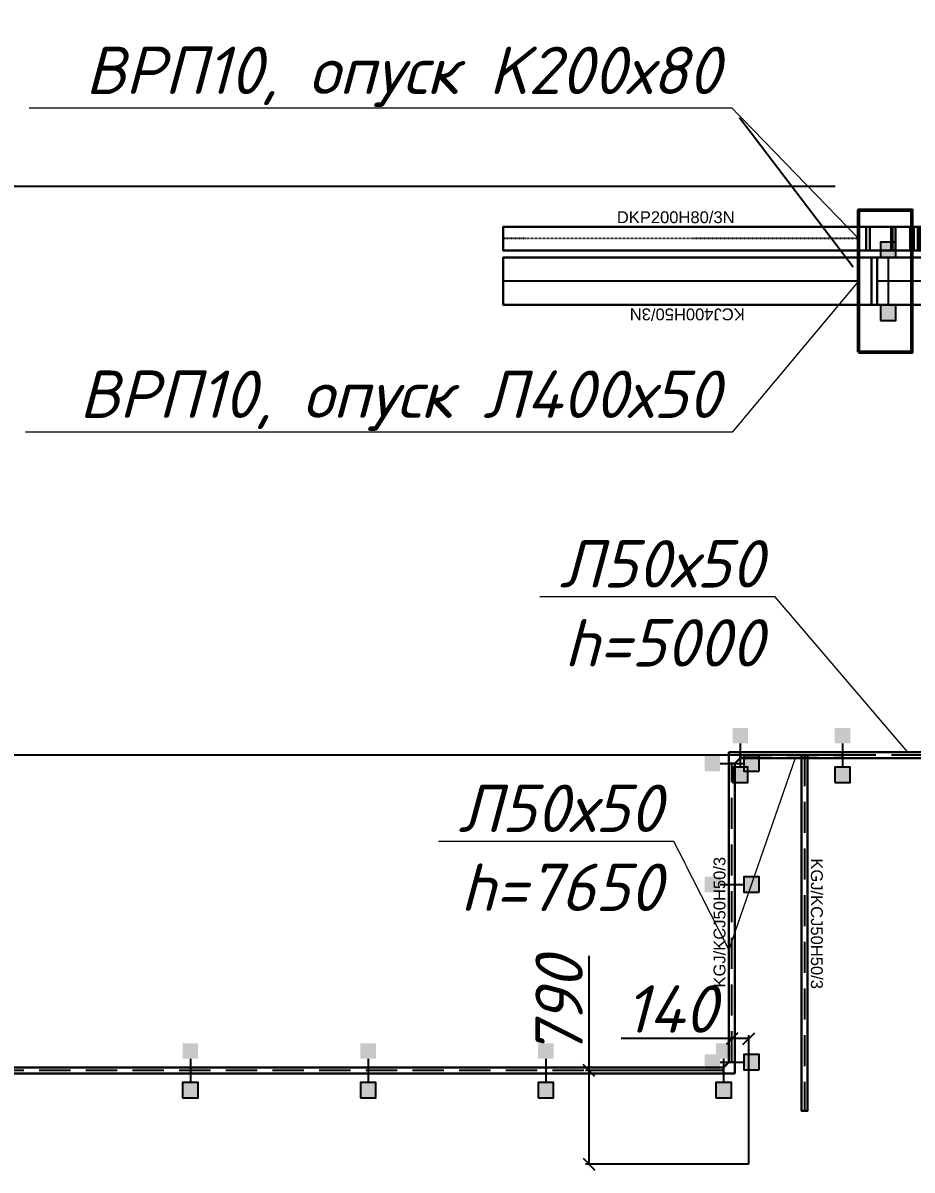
# Model space of a CAD drawing. Extents: x 221643 to 289394, y 86804 to 109436.
# Drawn here: x 250432 to 251182, y 100233 to 101201 of the extents above; entities that cross this region are included whole.
import ezdxf
from ezdxf import colors
from ezdxf.entities.mleader import LeaderData, LeaderLine
from ezdxf.math import Vec2, Vec3

# ---------------------------------------------------------------- set-up
doc = ezdxf.new("R2010")
doc.units = 0
doc.linetypes.add('DASHED2', pattern=[0.375, 0.25, -0.125])
doc.linetypes.add('DOT2', pattern=[0.125, 0, -0.125])
doc.layers.get('Defpoints').update_dxf_attribs({"color": 140})
doc.layers.add('BAKS_opis', color=7, linetype='Continuous')
doc.layers.add("E_Прив'язки", color=24, linetype='Continuous')
for name, color, linetype, lineweight in [('E_Ка6ельрости', 102, 'Continuous', 30), ('E_Лотки', 5, 'Continuous', 30), ('E_Позначення', 7, 'Continuous', 15), ('E_Щити', 1, 'Continuous', 50)]:
    doc.layers.add(name, color=color, linetype=linetype, lineweight=lineweight)
doc.layers.add('E_Лотки_опори_опуски', color=2, linetype='Continuous', plot=False)
doc.styles.add('GOST 2.304', font='isocpeui.ttf')
doc.styles.add('ROMANS', font='ROMANS')
doc.styles.get("Standard").update_dxf_attribs({"font": 'arial.ttf'})
doc.styles.add('ГОСТ 2.304', font='isocpeui.ttf')
doc.dimstyles.new('1to10', dxfattribs={"dimtxt": 40, "dimasz": 10, "dimexe": 3, "dimexo": 0, "dimgap": 5, "dimtad": 1, "dimdec": 0, "dimlfac": 10, "dimrnd": 5, "dimtxsty": 'GOST 2.304', "dimblk": 'OBLIQUE', "dimcen": 2.5, "dimadec": 0, "dimazin": 0, "dimtfac": 1, "dimtdec": 0, "dimtmove": 0, "dimatfit": 3, "dimfxl": 1, "dimarcsym": 0})
doc.dimstyles.new('ISO-25', dxfattribs={"dimtxt": 2.5, "dimasz": 2.5, "dimexe": 1.25, "dimexo": 0.625, "dimtad": 1, "dimtxsty": 'Standard', "dimcen": 2.5, "dimadec": 0, "dimazin": 0, "dimtfac": 1, "dimtmove": 0, "dimatfit": 3, "dimfxl": 1, "dimarcsym": 0})

# ---------------------------------------------------------------- blocks, each defined once
blk = doc.blocks.new('*U5')
at = {"color": 0}
blk.add_lwpolyline([(-600, 450), (600, 450), (600, 0), (-600, 0)], close=True, dxfattribs=at)
blk = doc.blocks.new('_None')
blk = doc.blocks.new('A$C40100DD9')
at = {"linetype": 'Continuous'}
for p, q in [((0, 158), (400, 158)), ((0, 108), (0, 158)), ((400, 108), (0, 108)), ((0, 108), (0, 0)), ((400, 158), (400, 108)), ((400, 0), (400, 108)), ((0, 0), (400, 0))]:
    blk.add_line(p, q, dxfattribs=at)
blk = doc.blocks.new('LU___400H50')
at = {"xscale": 0.1, "yscale": 0.1, "zscale": 0.1}
blk.add_blockref('A$C40100DD9', (-20, 0), dxfattribs=at)
at = {"style": 'ROMANS', "flags": 9}
for tag, p in [('SYMBOL', (4.95, 15.01)), ('TYP', (4.95, 14.03)), ('ATT_1', (4.95, 13.37)), ('ATT_2', (4.95, 13.02)), ('ATT_3', (4.95, 12.67)), ('ATT_4', (4.95, 12.31)), ('ATT_5', (4.95, 11.94)), ('AN', (4.95, 10.64)), ('ID', (4.95, 14.67)), ('NAME', (4.95, 14.36)), ('LENGTH', (4.95, 13.71)), ('LUSTRO', (4.95, 11.58)), ('P1', (4.95, 11.23)), ('P2', (4.95, 10.94))]:
    blk.add_attdef(tag, p, '', height=0.3, dxfattribs=at)
blk = doc.blocks.new('BAKS_685')
at = {"layer": 'BAKS_opis', "linetype": 'DASHED2', "ltscale": 105}
blk.add_line((0, 0), (0, -300), dxfattribs=at)
at = {"layer": 'E_Лотки_опори_опуски'}
for points in [[(-2.5, 0), (-2.5, -300), (2.5, -300), (2.5, 0)], [(-2.5, 0), (-2.5, -300), (-2.5, -300), (-2.5, 0)], [(2.5, 0), (2.5, -300), (-2.5, -300), (-2.5, 0)], [(2.5, 0), (2.5, -300), (2.5, -300), (2.5, 0)]]:
    blk.add_3dface(points, dxfattribs=at)
at = {"flags": 1}
for tag, p in [('LENGTH', (0, 0)), ('ID', (2.5, 0)), ('ATT_2', (0, -300)), ('ATT_3', (0, -300)), ('ATT_1', (0, -300)), ('ATT_4', (0, -300)), ('ATT_5', (0, -300)), ('AN', (0, -300)), ('TYP', (0, -300)), ('P2X', (0, -300)), ('P2Y', (0, -300)), ('LUSTRO', (0, -300)), ('NAME', (0, -300)), ('P1X', (0, -300)), ('P1Y', (0, -300))]:
    blk.add_attdef(tag, p, '', height=2.5, dxfattribs=at)
at = {"layer": 'BAKS_opis'}
blk.add_attdef('SYMBOL', (5.5, -87), '', height=10, rotation=270, dxfattribs=at)
blk = doc.blocks.new('_Oblique')
at = {"color": 0, "linetype": 'ByBlock', "lineweight": -2}
blk.add_line((-0.5, -0.5), (0.5, 0.5), dxfattribs=at)
blk = doc.blocks.new('*D410')
at = {"layer": 'Defpoints', "color": 0, "transparency": 16777216}
for p in [(250389.25, 101062.91), (251117.67, 101062.91), (251144.67, 100582.95)]:
    blk.add_point(p, dxfattribs=at)
at = {"layer": "E_Прив'язки", "color": 0, "lineweight": -2, "transparency": 16777216}
for p, q in [((251117.67, 101062.91), (250388, 101062.91)), ((250389.25, 100582.95), (250389.25, 101062.91)), ((251144.67, 100582.95), (250388, 100582.95))]:
    blk.add_line(p, q, dxfattribs=at)
at = {"layer": "E_Прив'язки", "color": 0, "lineweight": -2, "transparency": 16777216, "xscale": 10, "yscale": 10, "zscale": 10}
for p, rotation in [((250389.25, 101062.91), 90), ((250389.25, 100582.95), 270)]:
    blk.add_blockref('_Oblique', p, dxfattribs=dict(at, rotation=rotation))
at = {"layer": "E_Прив'язки", "color": 0, "transparency": 16777216, "insert": (250359.25, 100830.8), "char_height": 40, "attachment_point": 5, "rotation": 90, "style": 'GOST 2.304', "bg_fill": 3, "box_fill_scale": 1.1, "bg_fill_color": 256, "bg_fill_true_color": 13158600, "bg_fill_transparency": 0}
blk.add_mtext('4800', dxfattribs=at)
blk = doc.blocks.new('A$C44C0357C')
at = {"linetype": 'Continuous'}
for p, q in [((0, 95), (50, 95)), ((0, 95), (0, 0)), ((95, 0), (0, 0)), ((50, 95), (95, 50)), ((95, 50), (95, 0))]:
    blk.add_line(p, q, dxfattribs=at)
blk = doc.blocks.new('KK___50')
at = {"xscale": 0.1, "yscale": 0.1, "zscale": 0.1, "rotation": 270}
blk.add_blockref('A$C44C0357C', (-2.5, 9.5), dxfattribs=at)
at = {"style": 'ROMANS', "flags": 9}
for tag, p in [('SYMBOL', (-1370.36, 2080.3)), ('NAME', (-1369.71, 2080.3)), ('TYP', (-1369.39, 2080.3)), ('LENGTH', (-1369.06, 2080.3)), ('ATT_1', (-1368.73, 2080.3)), ('ATT_2', (-1368.38, 2080.3)), ('ATT_3', (-1368.02, 2080.3)), ('ATT_4', (-1367.66, 2080.3)), ('ATT_5', (-1367.3, 2080.3)), ('LUSTRO', (-1366.93, 2080.3)), ('ID', (-1370.03, 2080.3)), ('P1', (-1366.58, 2080.3)), ('P2', (-1366.29, 2080.3)), ('AN', (-1365.99, 2080.3))]:
    blk.add_attdef(tag, p, '', height=0.3, rotation=90, dxfattribs=at)
blk = doc.blocks.new('BAKS_1700')
at = {"layer": 'BAKS_opis', "linetype": 'DASHED2', "ltscale": 105}
blk.add_line((0, 0), (-2858.55, 0), dxfattribs=at)
at = {"layer": 'E_Лотки'}
for points in [[(0, 2.5), (-2858.55, 2.5), (-2858.55, -2.5), (0, -2.5)], [(0, 2.5), (-2858.55, 2.5), (-2858.55, 2.5), (0, 2.5)], [(0, -2.5), (-2858.55, -2.5), (-2858.55, 2.5), (0, 2.5)], [(0, -2.5), (-2858.55, -2.5), (-2858.55, -2.5), (0, -2.5)]]:
    blk.add_3dface(points, dxfattribs=at)
at = {"flags": 1}
for tag, p in [('ATT_2', (-2865.55, 0)), ('ATT_3', (-2865.55, 0)), ('ATT_1', (-2865.55, 0)), ('ATT_4', (-2865.55, 0)), ('ATT_5', (-2865.55, 0)), ('AN', (-2865.55, 0)), ('TYP', (-2865.55, 0)), ('P2X', (-2865.55, 0)), ('P2Y', (-2865.55, 0)), ('NAME', (-2865.55, 0)), ('P1X', (-2865.55, 0)), ('P1Y', (-2865.55, 0)), ('LENGTH', (7, 0)), ('ID', (7, -2.5))]:
    blk.add_attdef(tag, p, '', height=2.5, dxfattribs=at)
at = {"layer": 'BAKS_opis'}
blk.add_attdef('SYMBOL', (-1492.28, 5.5), '', height=10, rotation=359.99999, dxfattribs=at)
blk = doc.blocks.new('BAKS_1703')
at = {"layer": 'BAKS_opis', "linetype": 'DASHED2', "ltscale": 105}
blk.add_line((0, 0), (0, 252.06), dxfattribs=at)
at = {"layer": 'E_Лотки'}
for points in [[(2.5, 0), (2.5, 252.06), (-2.5, 252.06), (-2.5, 0)], [(-2.5, 0), (-2.5, 252.06), (2.5, 252.06), (2.5, 0)], [(-2.5, 0), (-2.5, 252.06), (-2.5, 252.06), (-2.5, 0)], [(2.5, 0), (2.5, 252.06), (2.5, 252.06), (2.5, 0)]]:
    blk.add_3dface(points, dxfattribs=at)
at = {"flags": 1}
for tag, p in [('ATT_2', (0, 252.06)), ('ATT_3', (0, 252.06)), ('ATT_1', (0, 252.06)), ('ATT_4', (0, 252.06)), ('ATT_5', (0, 252.06)), ('AN', (0, 252.06)), ('TYP', (0, 252.06)), ('P2X', (0, 252.06)), ('P2Y', (0, 252.06)), ('LUSTRO', (0, 252.06)), ('NAME', (0, 252.06)), ('P1X', (0, 252.06)), ('P1Y', (0, 252.06)), ('ID', (-2.5, 0)), ('LENGTH', (0, 0))]:
    blk.add_attdef(tag, p, '', height=2.5, dxfattribs=at)
at = {"layer": 'BAKS_opis'}
blk.add_attdef('SYMBOL', (-5.5, 63.03), '', height=10, rotation=90, dxfattribs=at)
blk = doc.blocks.new('podpora_200')
for points in [[(-6.53, 10), (0, 10), (6.53, 10), (6.53, 23.06), (-6.53, 23.06)], [(-6.53, -23.06), (6.53, -23.06), (6.53, -10), (-6.53, -10)]]:
    blk.add_hatch(color=256).paths.add_polyline_path(points)
blk.add_line((0, 10), (0, -10))
blk.add_lwpolyline([(-6.53, -23.06), (6.53, -23.06), (6.53, -10), (-6.53, -10)], close=True)
at = {"style": 'ROMANS', "flags": 9}
for tag, p in [('ELEM', (3.29, 10.49)), ('SYMBOL', (3.32, 14.86)), ('TYP', (3.32, 13.88)), ('ATT_1', (3.32, 13.22)), ('ATT_2', (3.32, 12.87)), ('ATT_3', (3.32, 12.52)), ('ATT_4', (3.32, 12.16)), ('ATT_5', (3.32, 11.79)), ('AN', (3.32, 10.83)), ('ID', (3.32, 14.52)), ('NAME', (3.32, 14.21)), ('LENGTH', (3.32, 13.56)), ('P1', (3.32, 11.42)), ('P2', (3.32, 11.14))]:
    blk.add_attdef(tag, p, '', height=0.3, dxfattribs=at)
blk = doc.blocks.new('BAKS_1726')
at = {"layer": 'BAKS_opis', "linetype": 'DASHED2', "ltscale": 105}
blk.add_line((0, 0), (86.24, 0), dxfattribs=at)
at = {"layer": 'E_Лотки'}
for points in [[(0, -2.5), (86.24, -2.5), (86.24, 2.5), (0, 2.5)], [(0, 2.5), (86.24, 2.5), (86.24, -2.5), (0, -2.5)], [(0, 2.5), (86.24, 2.5), (86.24, 2.5), (0, 2.5)], [(0, -2.5), (86.24, -2.5), (86.24, -2.5), (0, -2.5)]]:
    blk.add_3dface(points, dxfattribs=at)
at = {"flags": 1}
for tag, p in [('LENGTH', (0, 0)), ('ID', (0, 2.5)), ('ATT_2', (86.24, 0)), ('ATT_3', (86.24, 0)), ('ATT_1', (86.24, 0)), ('ATT_4', (86.24, 0)), ('ATT_5', (86.24, 0)), ('AN', (86.24, 0)), ('TYP', (86.24, 0)), ('P2X', (86.24, 0)), ('P2Y', (86.24, 0)), ('LUSTRO', (86.24, 0)), ('NAME', (86.24, 0)), ('P1X', (86.24, 0)), ('P1Y', (86.24, 0))]:
    blk.add_attdef(tag, p, '', height=2.5, dxfattribs=at)
at = {"layer": 'BAKS_opis', "flags": 1}
blk.add_attdef('SYMBOL', (43.12, 5.5), '', height=10, dxfattribs=at)
blk = doc.blocks.new('*D1735')
at = {"layer": 'Defpoints', "color": 0, "transparency": 16777216}
for p in [(251030.44, 100343.78), (251030.44, 100323.89), (251044.66, 100237.91)]:
    blk.add_point(p, dxfattribs=at)
at = {"layer": "E_Прив'язки", "color": 0, "lineweight": -2, "transparency": 16777216}
for p, q in [((251030.44, 100343.78), (250937.04, 100343.78)), ((251030.44, 100323.89), (251030.44, 100346.78)), ((251044.66, 100343.78), (251030.44, 100343.78)), ((251044.66, 100237.91), (251044.66, 100346.78))]:
    blk.add_line(p, q, dxfattribs=at)
at = {"layer": "E_Прив'язки", "color": 0, "lineweight": -2, "transparency": 16777216, "xscale": 10, "yscale": 10, "zscale": 10, "rotation": 180}
blk.add_blockref('_Oblique', (251030.44, 100343.78), dxfattribs=at)
at = {"layer": "E_Прив'язки", "color": 0, "lineweight": -2, "transparency": 16777216, "xscale": 10, "yscale": 10, "zscale": 10}
blk.add_blockref('_Oblique', (251044.66, 100343.78), dxfattribs=at)
at = {"layer": "E_Прив'язки", "color": 0, "transparency": 16777216, "insert": (250978.74, 100368.78), "char_height": 40, "attachment_point": 5, "style": 'GOST 2.304'}
blk.add_mtext('140', dxfattribs=at)
blk = doc.blocks.new('*D1736')
at = {"layer": 'Defpoints', "color": 0, "transparency": 16777216}
for p in [(250909.83, 100316.89), (251004.11, 100316.89), (251044.66, 100237.91)]:
    blk.add_point(p, dxfattribs=at)
at = {"layer": "E_Прив'язки", "color": 0, "lineweight": -2, "transparency": 16777216}
for p, q in [((250909.83, 100316.89), (250909.83, 100413.74)), ((251004.11, 100316.89), (250906.83, 100316.89)), ((250909.83, 100237.91), (250909.83, 100316.89)), ((251044.66, 100237.91), (250906.83, 100237.91))]:
    blk.add_line(p, q, dxfattribs=at)
at = {"layer": "E_Прив'язки", "color": 0, "lineweight": -2, "transparency": 16777216, "xscale": 10, "yscale": 10, "zscale": 10}
for p, rotation in [((250909.83, 100316.89), 90), ((250909.83, 100237.91), 270)]:
    blk.add_blockref('_Oblique', p, dxfattribs=dict(at, rotation=rotation))
at = {"layer": "E_Прив'язки", "color": 0, "transparency": 16777216, "insert": (250884.57, 100370.31), "char_height": 40, "attachment_point": 5, "rotation": 90, "style": 'GOST 2.304'}
blk.add_mtext('790', dxfattribs=at)
blk = doc.blocks.new('A$C74870080')
at = {"linetype": 'Continuous'}
for p, q in [((0, 200), (580, 200)), ((64, 200), (64, 0)), ((96, 200), (96, 0)), ((276.1, 200), (276.1, 0)), ((285.1, 200), (285.1, 0)), ((312.9, 200), (312.9, 0)), ((435.7, 200), (435.7, 0)), ((451.3, 200), (451.3, 0)), ((467.3, 200), (467.3, 0)), ((500, 200), (500, 0)), ((518, 200), (518, 0)), ((0, 0), (580, 0))]:
    blk.add_line(p, q, dxfattribs=at)
blk = doc.blocks.new('A$C18547703')
blk.add_line((0, 0), (0, 20))
at = {"xscale": 0.1, "yscale": 0.1, "zscale": 0.1}
blk.add_blockref('A$C74870080', (0, 0), dxfattribs=at)
blk = doc.blocks.new('LPDZ___200H80')
at = {"rotation": 90}
blk.add_blockref('A$C18547703', (10, 0), dxfattribs=at)
at = {"style": 'ROMANS', "flags": 9}
for tag, p in [('SYMBOL', (-19.42, -9.96)), ('ID', (-19.08, -9.96)), ('NAME', (-18.77, -9.96)), ('TYP', (-18.44, -9.96)), ('LENGTH', (-18.11, -9.96)), ('ATT_1', (-17.78, -9.96)), ('ATT_2', (-17.43, -9.96)), ('ATT_3', (-17.07, -9.96)), ('ATT_4', (-16.72, -9.96)), ('ATT_5', (-16.35, -9.96)), ('LUSTRO', (-15.98, -9.96)), ('P1', (-15.63, -9.96)), ('P2', (-15.35, -9.96)), ('AN', (-15.04, -9.96))]:
    blk.add_attdef(tag, p, '', height=0.3, rotation=90, dxfattribs=at)
blk = doc.blocks.new('BAKS_1778')
at = {"layer": 'BAKS_opis', "color": 142, "linetype": 'DOT2'}
blk.add_line((0, 0), (-300, 0), dxfattribs=at)
at = {"layer": 'E_Лотки_опори_опуски'}
for points in [[(0, 10), (-300, 10), (-300, -10), (0, -10)], [(0, 10), (-300, 10), (-300, 10), (0, 10)], [(0, -10), (-300, -10), (-300, 10), (0, 10)], [(0, -10), (-300, -10), (-300, -10), (0, -10)]]:
    blk.add_3dface(points, dxfattribs=at)
at = {"flags": 1}
for tag, p in [('ATT_2', (-300, 0)), ('ATT_3', (-300, 0)), ('ATT_1', (-300, 0)), ('ATT_4', (-300, 0)), ('ATT_5', (-300, 0)), ('AN', (-300, 0)), ('TYP', (-300, 0)), ('P2X', (-300, 0)), ('P2Y', (-300, 0)), ('LUSTRO', (-300, 0)), ('NAME', (-300, 0)), ('P1X', (-300, 0)), ('P1Y', (-300, 0)), ('LENGTH', (0, 0)), ('ID', (0, -10))]:
    blk.add_attdef(tag, p, '', height=2.5, dxfattribs=at)
at = {"layer": 'BAKS_opis'}
blk.add_attdef('SYMBOL', (-204, 13), '', height=10, rotation=0.00001, dxfattribs=at)
blk = doc.blocks.new('BAKS_1802')
at = {"layer": 'BAKS_opis', "linetype": 'DASHED2', "ltscale": 105}
blk.add_line((0, 0), (-264.42, 0), dxfattribs=at)
at = {"layer": 'E_Лотки'}
for points in [[(0, 2.5), (-264.42, 2.5), (-264.42, -2.5), (0, -2.5)], [(0, 2.5), (-264.42, 2.5), (-264.42, 2.5), (0, 2.5)], [(0, -2.5), (-264.42, -2.5), (-264.42, 2.5), (0, 2.5)], [(0, -2.5), (-264.42, -2.5), (-264.42, -2.5), (0, -2.5)]]:
    blk.add_3dface(points, dxfattribs=at)
at = {"flags": 1}
for tag, p in [('ATT_2', (-264.42, 0)), ('ATT_3', (-264.42, 0)), ('ATT_1', (-264.42, 0)), ('ATT_4', (-264.42, 0)), ('ATT_5', (-264.42, 0)), ('AN', (-264.42, 0)), ('TYP', (-264.42, 0)), ('P2X', (-264.42, 0)), ('P2Y', (-264.42, 0)), ('LUSTRO', (-264.42, 0)), ('NAME', (-264.42, 0)), ('P1X', (-264.42, 0)), ('P1Y', (-264.42, 0)), ('LENGTH', (0, 0)), ('ID', (0, -2.5))]:
    blk.add_attdef(tag, p, '', height=2.5, dxfattribs=at)
at = {"layer": 'BAKS_opis'}
blk.add_attdef('SYMBOL', (-195.21, 5.5), '', height=10, rotation=0.00001, dxfattribs=at)
blk = doc.blocks.new('podpora_400')
h = blk.add_hatch(color=256)
h.paths.add_polyline_path([(-6.53, 20), (0, 20), (6.53, 20), (6.53, 33.06), (-6.53, 33.06)])
h.paths.add_polyline_path([(-6.53, -33.06), (6.53, -33.06), (6.53, -20), (0, -20), (-6.53, -20)])
blk.add_line((0, 20), (0, -20))
for points in [[(-6.53, 20), (6.53, 20), (6.53, 33.06), (-6.53, 33.06)], [(-6.53, -33.06), (6.53, -33.06), (6.53, -20), (-6.53, -20)]]:
    blk.add_lwpolyline(points, close=True)
at = {"style": 'ROMANS', "flags": 9}
for tag, p in [('SYMBOL', (0.97, 29.35)), ('ID', (0.97, 29.01)), ('ELEM', (0.95, 24.98)), ('TYP', (0.97, 28.37)), ('ATT_1', (0.97, 27.71)), ('ATT_2', (0.97, 27.36)), ('ATT_3', (0.97, 27)), ('ATT_4', (0.97, 26.64)), ('ATT_5', (0.97, 26.28)), ('AN', (0.97, 25.31)), ('NAME', (0.97, 28.69)), ('LENGTH', (0.97, 28.04)), ('P1', (0.97, 25.91)), ('P2', (0.97, 25.62))]:
    blk.add_attdef(tag, p, '', height=0.3, dxfattribs=at)
blk = doc.blocks.new('BAKS_1810')
at = {"layer": 'BAKS_opis', "color": 105, "linetype": 'DASHED2', "ltscale": 2}
blk.add_line((0, 0), (-205.02, 0), dxfattribs=at)
at = {"layer": 'E_Лотки'}
for points in [[(0, 20), (-205.02, 20), (-205.02, -20), (0, -20)], [(0, 20), (-205.02, 20), (-205.02, 20), (0, 20)], [(0, -20), (-205.02, -20), (-205.02, 20), (0, 20)], [(0, -20), (-205.02, -20), (-205.02, -20), (0, -20)]]:
    blk.add_3dface(points, dxfattribs=at)
at = {"flags": 1}
for tag, p in [('ATT_2', (-205.02, 0)), ('ATT_3', (-205.02, 0)), ('ATT_1', (-205.02, 0)), ('ATT_4', (-205.02, 0)), ('ATT_5', (-205.02, 0)), ('AN', (-205.02, 0)), ('TYP', (-205.02, 0)), ('P2X', (-205.02, 0)), ('P2Y', (-205.02, 0)), ('LUSTRO', (-205.02, 0)), ('NAME', (-205.02, 0)), ('P1X', (-205.02, 0)), ('P1Y', (-205.02, 0)), ('LENGTH', (0, 0)), ('ID', (0, -20))]:
    blk.add_attdef(tag, p, '', height=2.5, dxfattribs=at)
at = {"layer": 'BAKS_opis'}
blk.add_attdef('SYMBOL', (-156.51, 23), '', height=10, rotation=0.00001, dxfattribs=at)
blk = doc.blocks.new('BAKS_1811')
at = {"layer": 'BAKS_opis', "color": 105, "linetype": 'DASHED2', "ltscale": 2}
blk.add_line((0, 0), (0, 300), dxfattribs=at)
at = {"layer": 'E_Лотки_опори_опуски'}
for points in [[(20, 0), (20, 300), (-20, 300), (-20, 0)], [(-20, 0), (-20, 300), (20, 300), (20, 0)], [(-20, 0), (-20, 300), (-20, 300), (-20, 0)], [(20, 0), (20, 300), (20, 300), (20, 0)]]:
    blk.add_3dface(points, dxfattribs=at)
at = {"flags": 1}
for tag, p in [('ATT_2', (0, 300)), ('ATT_3', (0, 300)), ('ATT_1', (0, 300)), ('ATT_4', (0, 300)), ('ATT_5', (0, 300)), ('AN', (0, 300)), ('TYP', (0, 300)), ('P2X', (0, 300)), ('P2Y', (0, 300)), ('LUSTRO', (0, 300)), ('NAME', (0, 300)), ('P1X', (0, 300)), ('P1Y', (0, 300)), ('ID', (-20, 0)), ('LENGTH', (0, 0))]:
    blk.add_attdef(tag, p, '', height=2.5, dxfattribs=at)
at = {"layer": 'BAKS_opis'}
blk.add_attdef('SYMBOL', (-23, 96), '', height=10, rotation=90, dxfattribs=at)

msp = doc.modelspace()

# ---------------------------------------------------------------- block references
at = {"layer": 'E_Лотки'}
msp.add_blockref('BAKS_1810', (251358.0991, 100982.9095), dxfattribs=at).add_auto_attribs({'SYMBOL': 'KCJ400H50/3N'})
for name, p, rotation in [('LU___400H50', (251137.2787, 100982.9095), 270), ('KK___50', (251030.4357, 100323.8906), 180.0000000000037)]:
    msp.add_blockref(name, p, dxfattribs=dict(at, rotation=rotation))
msp.add_blockref('BAKS_1700', (251023.4357, 100316.8906), dxfattribs=at)
at = {"layer": 'E_Лотки_опори_опуски'}
for name, p in [('podpora_400', (251162.2054, 100982.9095)), ('podpora_200', (250573.4357, 100316.8906)), ('podpora_200', (250723.4357, 100316.8906)), ('podpora_200', (250873.4357, 100316.8906)), ('podpora_200', (251023.4357, 100316.8906))]:
    msp.add_blockref(name, p, dxfattribs=at)
msp.add_blockref('BAKS_685', (251091.5592, 100582.9534), dxfattribs=at).add_auto_attribs({'SYMBOL': 'KGJ/KCJ50H50/3'})
at = {"layer": 'E_Лотки_опори_опуски', "rotation": 90}
for p in [(251030.4357, 100473.8906), (251030.4357, 100323.8906)]:
    msp.add_blockref('podpora_200', p, dxfattribs=at)
at = {"layer": 'E_Щити', "xscale": 0.1, "yscale": 0.1, "zscale": 0.1, "rotation": 90}
msp.add_blockref('*U5', (251182.2787, 100982.909), dxfattribs=at)

# ---------------------------------------------------------------- dimensions: what is measured, and where the dimension line sits
at = {"layer": "E_Прив'язки"}
dim = msp.add_linear_dim(base=(251030.4357, 100343.7828), p1=(251044.6584, 100237.909), p2=(251030.4357, 100323.8906), dimstyle='1to10', dxfattribs=at)
dim.commit()
dim.dimension.update_dxf_attribs({"geometry": '*D1735', "text_midpoint": (250978.7388, 100368.7828)})

# ---------------------------------------------------------------- next in the draw order: dimensions: what is measured, and where the dimension line sits
dim = msp.add_linear_dim(base=(250389.2545, 101062.909), p1=(251144.6749, 100582.9534), p2=(251117.6749, 101062.909), angle=90, dimstyle='ISO-25', override={"dimtxt": 40, "dimasz": 10, "dimexo": 0, "dimgap": 10, "dimlfac": 10, "dimrnd": 5, "dimtxsty": 'GOST 2.304', "dimblk1": 'Oblique', "dimblk2": 'Oblique', "dimsah": 1, "dimfxl": 1.25, "dimtfill": 1}, dxfattribs=at)
dim.commit()
dim.dimension.update_dxf_attribs({"geometry": '*D410', "text_midpoint": (250389.2545, 100830.7975), "dimtype": 160})

# ---------------------------------------------------------------- next in the draw order: block references
at = {"layer": 'E_Ка6ельрости', "rotation": 270}
msp.add_blockref('LPDZ___200H80', (251137.2787, 101018.8885), dxfattribs=at)
at = {"layer": 'E_Лотки', "xscale": -1, "rotation": 89.9999999999927}
msp.add_blockref('KK___50', (251037.4357, 100582.9503), dxfattribs=at)
at = {"layer": 'E_Лотки'}
msp.add_blockref('BAKS_1726', (251037.4357, 100582.9503), dxfattribs=at)
msp.add_blockref('BAKS_1703', (251030.4357, 100323.8906), dxfattribs=at).add_auto_attribs({'SYMBOL': 'KGJ/KCJ50H50/3'})
at = {"layer": 'E_Лотки_опори_опуски'}
msp.add_blockref('BAKS_1778', (251137.2787, 101018.8885), dxfattribs=at).add_auto_attribs({'SYMBOL': 'DKP200H80/3N'})
for p in [(251037.4357, 100582.9503), (251123.6749, 100582.9503), (251123.6749, 100582.9503)]:
    msp.add_blockref('podpora_200', p, dxfattribs=at)
at = {"layer": 'E_Лотки_опори_опуски', "rotation": 90}
msp.add_blockref('podpora_200', (251030.4357, 100575.9503), dxfattribs=at)

# ---------------------------------------------------------------- next in the draw order: leaders
at = {"layer": 'E_Позначення'}
ml = msp.add_multileader_mtext('Standard', dxfattribs=at)
ml.set_content('ВРП10, опуск Л400х50', color=256, style='ГОСТ 2.304')
ml.set_leader_properties(color=256, linetype='ByLayer', lineweight=-1)
ml.set_arrow_properties(name='NONE')
ml.build(insert=Vec2(0, 0))
ml.multileader.update_dxf_attribs({"has_dogleg": 0, "text_left_attachment_type": 6, "text_right_attachment_type": 6, "dogleg_length": 0, "arrow_head_size": 0.1})
ctx = ml.context
ctx.base_point, ctx.char_height, ctx.arrow_head_size, ctx.landing_gap_size, ctx.plane_origin = Vec3(250429.6211, 100855.5365), 40, 0.1, 10, Vec3(245730.7695, 100931.0152)
ctx.left_attachment, ctx.right_attachment, ctx.text_align_type = 6, 6, 2
notes = []
notes.append((ctx, [(0, (1, 1, 0), (251030.4999, 100855.5365), (-1, 0), 0, [(0, [(251137.2787, 100982.9095)], 0, [])])]))
ctx.mtext.insert, ctx.mtext.alignment, ctx.mtext.flow_direction = Vec3(251020.4999, 100907.5365), 3, 5
ctx.mtext.has_bg_fill, ctx.mtext.bg_color, ctx.mtext.bg_scale_factor, ctx.mtext.bg_transparency, ctx.mtext.use_window_bg_color = 1, -1027028792, 1.5, 0, 1
for ctx, leaders in notes:
    for number, flags, end, landing, length, lines in leaders:
        leader = LeaderData()
        leader.index, (leader.has_last_leader_line, leader.has_dogleg_vector, leader.attachment_direction) = number, flags
        leader.last_leader_point, leader.dogleg_vector, leader.dogleg_length = Vec3(end), Vec3(landing), length
        for number, points, colour, breaks in lines:
            line = LeaderLine()
            line.index, line.vertices, line.color, line.breaks = number, Vec3.list(points), colors.encode_raw_color(colour), breaks
            leader.lines.append(line)
        ctx.leaders.append(leader)

# ---------------------------------------------------------------- next in the draw order: block references
at = {"layer": 'E_Лотки_опори_опуски', "rotation": 90}
msp.add_blockref('BAKS_1811', (251137.2787, 100982.9095), dxfattribs=at).add_auto_attribs({'SYMBOL': 'KCJ400H50/3N'})

# ---------------------------------------------------------------- next in the draw order: leaders
at = {"layer": 'E_Позначення'}
ml = msp.add_multileader_mtext('Standard', dxfattribs=at)
ml.set_content('Л50х50\\Ph=5000', color=256, style='ГОСТ 2.304')
ml.set_leader_properties(color=256, linetype='ByLayer', lineweight=-1)
ml.set_arrow_properties(name='NONE')
ml.build(insert=Vec2(0, 0))
ml.multileader.update_dxf_attribs({"has_dogleg": 0, "text_left_attachment_type": 6, "text_right_attachment_type": 6, "dogleg_length": 0, "arrow_head_size": 0.1})
ctx = ml.context
ctx.base_point, ctx.char_height, ctx.arrow_head_size, ctx.landing_gap_size, ctx.plane_origin = Vec3(250859.265, 100716.4606), 40, 0.1, 10, Vec3(252623.79, 100157.819)
ctx.left_attachment, ctx.right_attachment, ctx.text_align_type = 6, 6, 2
notes = []
notes.append((ctx, [(1, (1, 1, 0), (251066.8104, 100716.4606), (-1, 0), 0, [(1, [(251178.8516, 100585.4503)], 0, [])])]))
ctx.mtext.insert, ctx.mtext.alignment, ctx.mtext.flow_direction = Vec3(251056.8104, 100764.4606), 3, 5
ctx.mtext.has_bg_fill, ctx.mtext.bg_color, ctx.mtext.bg_scale_factor, ctx.mtext.bg_transparency, ctx.mtext.use_window_bg_color = 1, -1027028792, 1.5, 0, 1
ml = msp.add_multileader_mtext('Standard', dxfattribs=at)
ml.set_content('Л50х50\\Ph=7650', color=256, style='ГОСТ 2.304')
ml.set_leader_properties(color=256, linetype='ByLayer', lineweight=-1)
ml.set_arrow_properties(name='NONE')
ml.build(insert=Vec2(0, 0))
ml.multileader.update_dxf_attribs({"has_dogleg": 0, "text_left_attachment_type": 6, "text_right_attachment_type": 6, "dogleg_length": 0, "arrow_head_size": 0.1})
ctx = ml.context
ctx.base_point, ctx.char_height, ctx.arrow_head_size, ctx.landing_gap_size, ctx.plane_origin = Vec3(250773.7912, 100510.1822), 40, 0.1, 10, Vec3(252730.9958, 99936.345)
ctx.left_attachment, ctx.right_attachment, ctx.text_align_type = 6, 6, 2
notes.append((ctx, [(1, (1, 1, 0), (250981.3367, 100510.1822), (-1, 0), 0, [(0, [(251083.8349, 100580.4503), (251027.9357, 100419.0917)], 0, [])])]))
ctx.mtext.insert, ctx.mtext.alignment, ctx.mtext.flow_direction = Vec3(250971.3367, 100558.1822), 3, 5
ctx.mtext.has_bg_fill, ctx.mtext.bg_color, ctx.mtext.bg_scale_factor, ctx.mtext.bg_transparency, ctx.mtext.use_window_bg_color = 1, -1027028792, 1.5, 0, 1
for ctx, leaders in notes:
    for number, flags, end, landing, length, lines in leaders:
        leader = LeaderData()
        leader.index, (leader.has_last_leader_line, leader.has_dogleg_vector, leader.attachment_direction) = number, flags
        leader.last_leader_point, leader.dogleg_vector, leader.dogleg_length = Vec3(end), Vec3(landing), length
        for number, points, colour, breaks in lines:
            line = LeaderLine()
            line.index, line.vertices, line.color, line.breaks = number, Vec3.list(points), colors.encode_raw_color(colour), breaks
            leader.lines.append(line)
        ctx.leaders.append(leader)

# ---------------------------------------------------------------- next in the draw order: block references
at = {"layer": 'E_Лотки'}
msp.add_blockref('BAKS_1802', (251388.0991, 100582.9503), dxfattribs=at).add_auto_attribs({'SYMBOL': 'KGJ/KCJ50H50/3'})

# ---------------------------------------------------------------- next in the draw order: dimensions: what is measured, and where the dimension line sits
at = {"layer": "E_Прив'язки"}
dim = msp.add_linear_dim(base=(250909.8306, 100316.8906), p1=(251044.6584, 100237.909), p2=(251004.1141, 100316.8906), angle=90, dimstyle='1to10', dxfattribs=at)
dim.commit()
dim.dimension.update_dxf_attribs({"geometry": '*D1736', "text_midpoint": (250884.573, 100370.3148)})

# ---------------------------------------------------------------- next in the draw order: leaders
at = {"layer": 'E_Лотки_опори_опуски'}
ml = msp.add_multileader_mtext('Standard', dxfattribs=at)
ml.set_content('З кришками', color=256, style='ГОСТ 2.304')
ml.set_leader_properties(color=256, linetype='ByLayer', lineweight=-1)
ml.set_arrow_properties(name='NONE')
ml.build(insert=Vec2(0, 0))
ml.multileader.update_dxf_attribs({"has_dogleg": 0, "text_left_attachment_type": 6, "text_right_attachment_type": 6, "dogleg_length": 0, "arrow_head_size": 0.1})
ctx = ml.context
ctx.base_point, ctx.char_height, ctx.arrow_head_size, ctx.landing_gap_size, ctx.plane_origin = Vec3(250708.6211, 101128.8242), 40, 0.1, 10, Vec3(245730.7695, 100803.5394)
ctx.left_attachment, ctx.right_attachment, ctx.text_align_type = 6, 6, 2
notes = []
notes.append((ctx, [(0, (1, 1, 0), (251030.4999, 101128.8242), (-1, 0), 0, [(0, [(251132.6749, 100994.6967)], 0, [])])]))
ctx.mtext.insert, ctx.mtext.alignment, ctx.mtext.flow_direction = Vec3(251020.4999, 101180.8242), 3, 5
ctx.mtext.has_bg_fill, ctx.mtext.bg_color, ctx.mtext.bg_scale_factor, ctx.mtext.bg_transparency, ctx.mtext.use_window_bg_color = 1, -1027028792, 1.5, 0, 1
for ctx, leaders in notes:
    for number, flags, end, landing, length, lines in leaders:
        leader = LeaderData()
        leader.index, (leader.has_last_leader_line, leader.has_dogleg_vector, leader.attachment_direction) = number, flags
        leader.last_leader_point, leader.dogleg_vector, leader.dogleg_length = Vec3(end), Vec3(landing), length
        for number, points, colour, breaks in lines:
            line = LeaderLine()
            line.index, line.vertices, line.color, line.breaks = number, Vec3.list(points), colors.encode_raw_color(colour), breaks
            leader.lines.append(line)
        ctx.leaders.append(leader)

# ---------------------------------------------------------------- next in the draw order: leaders
at = {"layer": 'E_Позначення'}
ml = msp.add_multileader_mtext('Standard', dxfattribs=at)
ml.set_content('ВРП10, опуск K200х80', color=256, style='ГОСТ 2.304')
ml.set_leader_properties(color=256, linetype='ByLayer', lineweight=-1)
ml.set_arrow_properties(name='NONE')
ml.build(insert=Vec2(0, 0))
ml.multileader.update_dxf_attribs({"has_dogleg": 0, "text_left_attachment_type": 6, "text_right_attachment_type": 6, "dogleg_length": 0, "arrow_head_size": 0.1})
ctx = ml.context
ctx.base_point, ctx.char_height, ctx.arrow_head_size, ctx.landing_gap_size, ctx.plane_origin = Vec3(250439.712, 101128.8242), 40, 0.1, 10, Vec3(245775.2681, 100734.1134)
ctx.left_attachment, ctx.right_attachment, ctx.text_align_type = 6, 6, 2
notes = []
notes.append((ctx, [(0, (1, 1, 0), (251030.4999, 101128.8242), (-1, 0), 0, [(0, [(251137.2787, 101018.8885)], 0, [])])]))
ctx.mtext.insert, ctx.mtext.alignment, ctx.mtext.flow_direction = Vec3(251020.4999, 101180.8242), 3, 5
ctx.mtext.has_bg_fill, ctx.mtext.bg_color, ctx.mtext.bg_scale_factor, ctx.mtext.bg_transparency, ctx.mtext.use_window_bg_color = 1, -1027028792, 1.5, 0, 1
for ctx, leaders in notes:
    for number, flags, end, landing, length, lines in leaders:
        leader = LeaderData()
        leader.index, (leader.has_last_leader_line, leader.has_dogleg_vector, leader.attachment_direction) = number, flags
        leader.last_leader_point, leader.dogleg_vector, leader.dogleg_length = Vec3(end), Vec3(landing), length
        for number, points, colour, breaks in lines:
            line = LeaderLine()
            line.index, line.vertices, line.color, line.breaks = number, Vec3.list(points), colors.encode_raw_color(colour), breaks
            leader.lines.append(line)
        ctx.leaders.append(leader)

doc.saveas('drawing.dxf')
